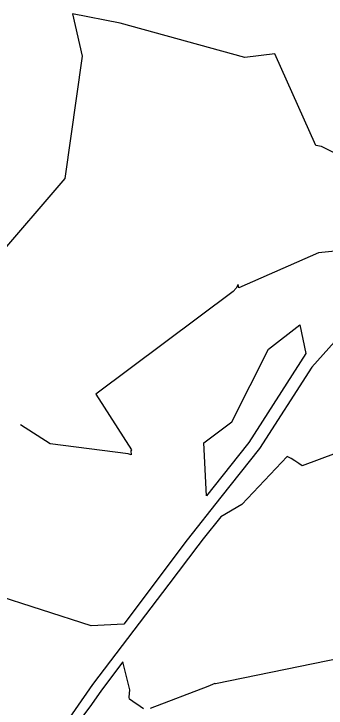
# Model space of a CAD drawing. Header units: metres. Extents: x 729358 to 732680, y 1423022 to 1426117.
# Drawn here: x 730645.5 to 730680.8, y 1425723.2 to 1425801.5 of the extents above; entities that cross this region are included whole.
import ezdxf

# ---------------------------------------------------------------- set-up
doc = ezdxf.new("R2010")
doc.units = ezdxf.units.M
doc.header["$MEASUREMENT"] = 0
doc.layers.add('HR36 IE-Exi_Xref$0$CONTOUR', color=8, linetype='Continuous')
doc.layers.add('HR36 IE-Exi_Xref$0$CONTOURINDEX', color=10, linetype='Continuous')

msp = doc.modelspace()

# ---------------------------------------------------------------- linework, layer by layer
at = {"layer": 'HR36 IE-Exi_Xref$0$CONTOUR', "flags": 128}
for points, elevation in [([(730686.37, 1425783.495), (730680.245, 1425786.549), (730679.612, 1425786.682), (730675.001, 1425797.021), (730671.6, 1425796.592), (730657.536, 1425800.45), (730652.156, 1425801.515), (730653.219, 1425796.737), (730651.283, 1425782.925), (730643.284, 1425773.698)], 74.5), ([(730685.175, 1425775.095), (730679.902, 1425774.548), (730670.929, 1425770.601), (730670.835, 1425770.985), (730670.616, 1425770.582), (730670.284, 1425770.174), (730654.763, 1425758.621), (730658.805, 1425752.322), (730658.736, 1425752.201), (730658.755, 1425751.781), (730658.433, 1425751.872), (730649.608, 1425753.003), (730646.263, 1425755.141)], 75), ([(730666.975, 1425753.133), (730670.142, 1425755.473), (730674.265, 1425763.679), (730677.815, 1425766.446), (730678.498, 1425763.184), (730672.04, 1425753.158), (730670.883, 1425751.699), (730667.267, 1425747.14), (730666.975, 1425753.133)], 75), ([(730683.848, 1425752.673), (730678.093, 1425750.535), (730677.697, 1425750.792), (730677.26, 1425751.088), (730676.845, 1425751.357), (730676.384, 1425751.583), (730671.261, 1425746.147), (730668.883, 1425744.775), (730666.911, 1425742.288), (730666.28, 1425741.492), (730663.031, 1425737.172), (730654.398, 1425725.851), (730647.836, 1425716.404)], 77)]:
    msp.add_lwpolyline(points, dxfattribs=dict(at, elevation=elevation))
at = {"layer": 'HR36 IE-Exi_Xref$0$CONTOURINDEX', "flags": 128}
for points, elevation in [([(730711.615, 1425781.498), (730711.071, 1425781.911), (730710.213, 1425782.562), (730710.003, 1425782.486), (730707.366, 1425781.691), (730704.462, 1425783.47), (730701.182, 1425781.043), (730700.962, 1425780.881), (730700.886, 1425780.824), (730700.69, 1425781.089), (730689.461, 1425770.898), (730688.629, 1425771.221), (730688.532, 1425771.269), (730687.7, 1425771.593), (730687.603, 1425771.64), (730685.266, 1425768.475), (730679.168, 1425761.672), (730673.243, 1425752.473), (730668.897, 1425746.994), (730665.077, 1425742.178), (730657.924, 1425732.664), (730654.264, 1425732.486), (730643.015, 1425736.072)], 76), ([(730660.152, 1425723.108), (730659.399, 1425723.634), (730659.334, 1425723.685), (730658.581, 1425724.211), (730658.547, 1425724.421), (730658.605, 1425725.256), (730657.833, 1425728.4), (730655.406, 1425725.218), (730654.29, 1425723.611), (730647.378, 1425714.25)], 78), ([(730682.452, 1425728.805), (730668.301, 1425725.942), (730668.23, 1425725.959), (730667.427, 1425725.617), (730660.901, 1425723.153)], 78)]:
    msp.add_lwpolyline(points, dxfattribs=dict(at, elevation=elevation))

doc.saveas('drawing.dxf')
